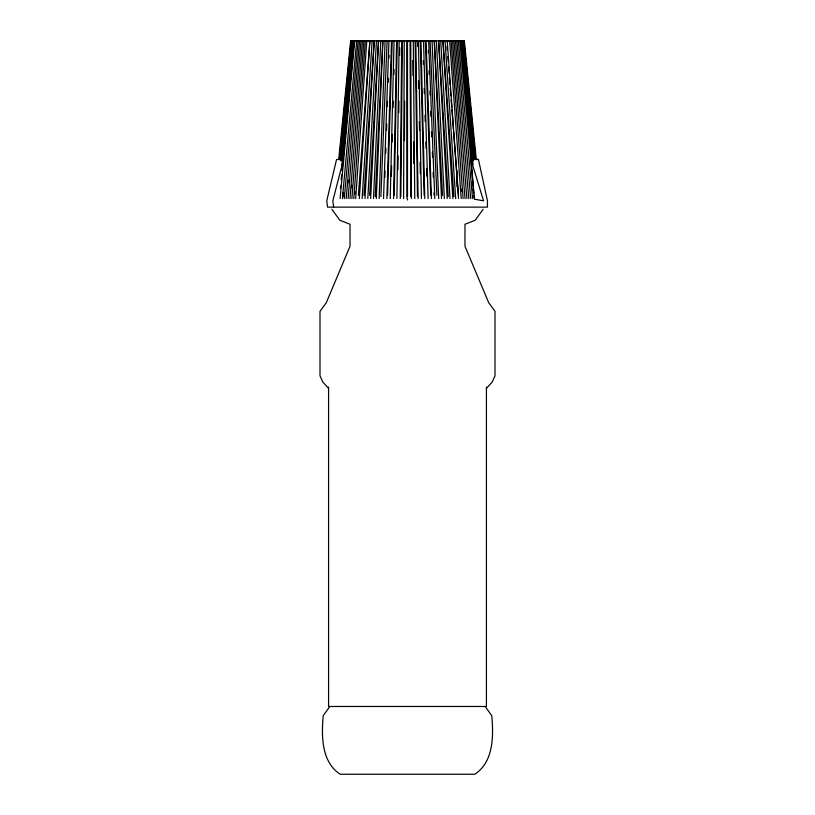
<?xml version="1.0" encoding="UTF-8"?>
<svg xmlns="http://www.w3.org/2000/svg" width="815" height="815" viewBox="0 0 815 815"><rect width="100%" height="100%" fill="white"/><g stroke="black" fill="none" stroke-linecap="round" stroke-linejoin="round"><path stroke-width="1.22" d="M407.5 199.97L407.5 199.115M403.588 198.565L404.25 40.75L404.953 41.422L396.243 41.422M404.454 140.618L404.647 101.192M400.247 198.565L401.703 40.75L402.396 41.422L400.837 196.578M343.003 195.406L343.044 192.931M343.441 164.447L343.512 159.496L336.554 159.496L326.754 200.816L327.548 207.132L487.452 207.132L487.452 200.816L478.456 159.496L473.525 158.742M396.905 198.565L399.146 40.75L399.849 41.422M397.914 169.866L398.128 155.879M398.769 112.643L398.943 101.192M399.635 55.41L399.747 47.779M393.564 198.565L396.599 40.75L397.292 41.422L394.205 195.305M390.222 198.565L394.042 40.75L394.745 41.422M391.363 176.223L391.618 166.056M392.229 141.892L392.412 134.261M393.085 107.549L393.248 101.192M393.91 74.491L394.042 69.397M386.88 198.565L391.495 40.75L392.188 41.422L387.563 195.305M383.539 198.565L388.938 40.75L389.641 41.422M384.863 177.497L385.088 171.14M385.709 153.332L385.892 148.249M386.514 130.441L386.738 124.084M387.359 106.286L387.543 101.192M388.215 82.121L388.348 78.301M389.061 57.957L389.152 55.41M379.138 198.565L385.098 40.75L367.799 40.75L369.786 41.422L358.376 195.335M380.87 196.578L387.084 41.422L386.392 40.75L406.807 40.75L407.5 41.422L410.047 41.422L410.75 40.75L411.412 198.565M376.306 198.565L382.938 40.75M373.474 198.565L380.778 40.75L382.765 41.422L375.226 196.578M370.642 198.565L378.608 40.75M367.81 198.565L376.449 40.75L378.435 41.422L369.653 195.335M364.977 198.565L374.289 40.75M362.145 198.565L372.119 40.75L374.105 41.422L364.01 195.335M359.313 198.565L369.959 40.75M355.666 198.565L366.811 40.75L355.248 40.75L357.225 41.198M353.781 198.565L365.365 40.75L367.341 41.198M351.886 198.565L363.918 40.75L365.894 41.198M349.992 198.565L362.471 40.75L364.458 41.198M354.719 194.072L354.922 191.545M348.097 198.565L361.025 40.75L363.011 41.198M346.202 198.565L359.578 40.75L361.565 41.198M351.499 187.766L351.713 185.239M344.307 198.565L358.131 40.75L360.118 41.198M342.422 198.565L356.695 40.75L358.671 41.198M348.239 182.713L348.463 180.197M340.089 198.565L354.708 40.75L350.654 40.75L338.745 159.068L340.904 158.65M341.862 165.74L353.7 40.75M340.375 188.469L340.609 185.942M341.2 179.626L341.668 174.573M342.025 170.793L354.199 40.75L357.052 41.198M341.088 160.687L352.681 40.75L355.014 41.198M341.719 160.687L353.19 40.75L356.033 41.198M340.466 160.687L352.172 40.75M343.197 196.598L343.563 192.809M339.335 159.424L351.153 40.75M339.957 159.424L351.662 40.75L354.515 41.198M343.512 159.496L332.836 200.816L333.641 207.132M329.331 707.186L323.209 715.723C321.446 735.762 321.212 761.964 340.242 774.25L474.758 774.25C493.788 761.964 493.554 735.762 491.791 715.723L485.669 707.186M483.132 209.261L475.206 220.254L464.978 224.257L464.978 246.252L488.664 302.61L495 311.33L495 375.817L492.28 381.919L486.494 388.327M412.604 41.422L413.297 40.75L414.754 198.565M422.812 41.422L423.505 40.75L428.12 198.565M423.657 41.422L426.062 40.75L431.461 198.565M431.186 41.422L427.916 41.422L428.609 40.75L434.803 198.565M427.916 41.422L429.902 40.75L447.201 40.75L458.519 198.565M446.213 41.198L459.752 40.75L474.473 198.565M446.661 41.422L449.636 40.75L461.219 198.565M449.106 41.198L451.082 40.75L463.114 198.565M450.542 41.198L452.529 40.75L465.008 198.565M451.989 41.198L453.975 40.75L466.903 198.565M453.435 41.198L455.422 40.75L468.798 198.565M454.882 41.198L456.869 40.75L470.693 198.565M456.329 41.198L458.305 40.75L472.578 198.565M457.775 41.198L459.752 40.75M457.949 41.198L460.801 40.75L472.262 163.214M458.967 41.198L461.81 40.75L473.281 160.687M459.986 41.198L462.319 40.75L473.79 159.424M460.485 41.198L463.338 40.75L475.043 159.424M461.504 41.198L464.346 40.75L476.266 159.129M428.609 40.75L408.193 40.75L407.5 41.422L407.5 196.609M460.292 40.75L464.346 40.75M367.718 41.422L370.193 41.422M376.387 41.422L378.863 41.422M381.339 41.422L383.814 41.422M386.279 41.422L388.786 41.422M391.241 41.422L393.889 41.422M412.502 41.422L421.253 41.422M433.662 41.422L436.137 41.422M442.331 41.422L444.807 41.422M473.709 192.931L470.938 159.496L478.456 159.496M474.218 199.115L483.54 200.816L470.938 159.496M350.654 40.75L353.496 41.198M366.811 40.75L369.786 41.422M385.098 40.75L387.084 41.422M328.506 388.327L322.72 381.919L320 375.817L320 311.33L326.336 302.61L350.022 246.252L350.022 224.257L339.794 220.254L331.868 209.261M472.293 181.684L472.568 184.18M473.118 189.162L473.535 192.89M463.847 40.75L475.665 159.424M462.828 40.75L474.412 159.424M461.3 40.75L473.026 164.538M473.912 195.406L474.116 197.882M461.748 189.019L461.952 191.545M447.058 46.486L447.343 50.275M447.832 56.602L448.219 61.665M448.607 66.728L449.096 73.055M449.483 78.118L449.972 84.434M450.267 88.234L450.848 95.824M451.143 99.624L451.724 107.213M451.918 109.74L453.374 128.719M453.578 131.246L458.509 195.386M453.894 196.598L443.054 41.422L445.041 40.75L455.687 198.565M442.881 40.75L452.855 198.565M448.25 196.598L438.725 41.422L440.711 40.75L450.023 198.565M438.552 40.75L447.19 198.565M442.535 195.335L434.405 41.422L436.392 40.75L444.358 198.565M434.222 40.75L441.526 198.565M436.901 195.305L430.076 41.422L432.062 40.75L438.694 198.565M428.272 50.326L428.374 52.873M429.087 70.671L429.24 74.491M429.902 91.025L430.055 94.835M430.717 111.37L430.921 116.453M431.532 131.714L431.736 136.808M432.347 152.059L432.551 157.152M433.162 172.413L433.366 177.497M433.977 192.758L434.079 195.305M425.359 41.422L430.758 195.305M423.382 60.504L423.494 64.314M424.228 88.478L424.381 93.562M425.033 115.18L425.216 121.547M425.827 141.892L426.021 148.249M426.632 168.593L426.866 176.223M424.778 198.565L420.958 40.75L420.255 41.422L424.116 195.305M421.437 198.565L418.401 40.75L417.708 41.422L417.81 46.516M418.492 80.848L418.645 88.478M419.318 121.547L419.491 130.441M420.132 162.236L420.357 173.687M418.095 198.565L415.854 40.75L415.151 41.422L417.484 196.578M412.798 60.504L412.95 75.764M413.613 141.892L413.826 163.509M410.047 41.422L410.831 196.578M456.879 170.62L456.889 186.686M406.807 40.75L406.93 198.565M486.423 387.044L486.423 706.473L328.577 706.473L328.577 387.044"/></g></svg>
